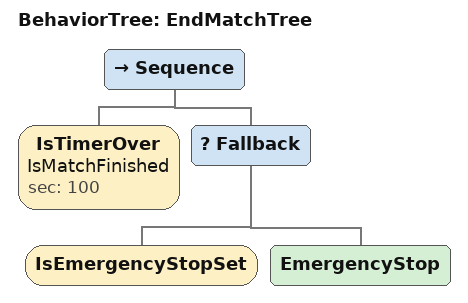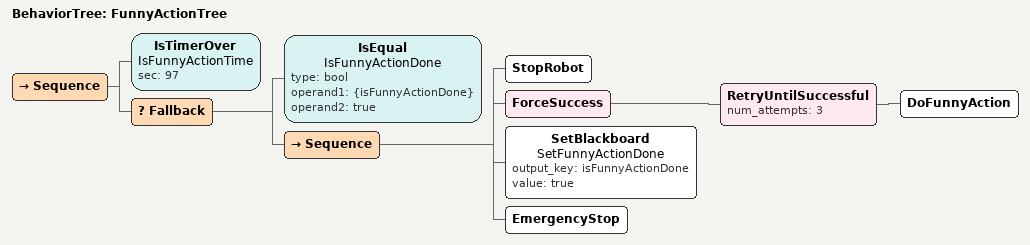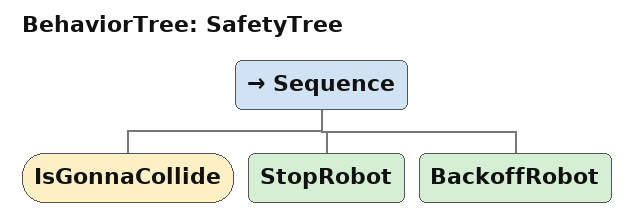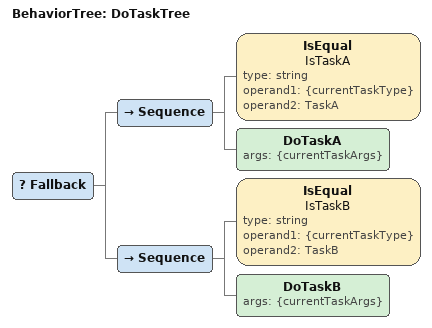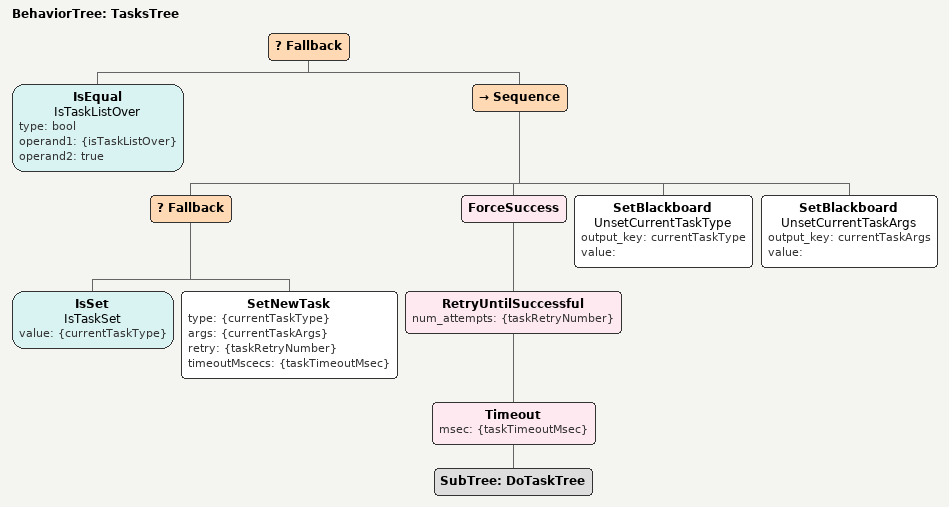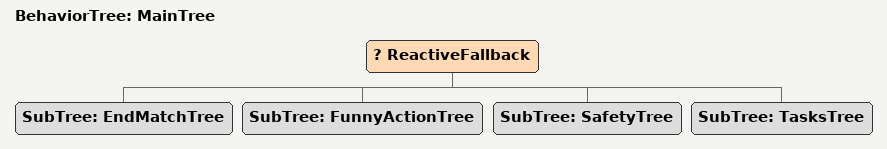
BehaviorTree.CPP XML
<root main_tree_to_execute="MainTree">
    <BehaviorTree ID="EndMatchTree">
        <Sequence>
            <IsTimerOver name="IsMatchFinished" sec="100"/>
            <Fallback>
                <IsEmergencyStopSet/>
                <EmergencyStop/>
            </Fallback>
        </Sequence>
    </BehaviorTree>

    <BehaviorTree ID="FunnyActionTree">
        <Sequence>
            <IsTimerOver name="IsFunnyActionTime" sec="97"/>
            <Fallback>
                <IsEqual name="IsFunnyActionDone" type="bool" operand1="{isFunnyActionDone}" operand2="true"/>
                <Sequence>
                    <StopRobot/>
                    <ForceSuccess>
                        <RetryUntilSuccessful num_attempts="3">
                            <DoFunnyAction/>
                        </RetryUntilSuccessful>
                    </ForceSuccess>
                    <SetBlackboard name="SetFunnyActionDone" output_key="isFunnyActionDone" value="true"/>
                    <EmergencyStop/>
                </Sequence>
            </Fallback>
        </Sequence>
    </BehaviorTree>

    <BehaviorTree ID="SafetyTree">
        <Sequence>
            <IsGonnaCollide/>
            <StopRobot/>
            <BackoffRobot/>
        </Sequence>
    </BehaviorTree>

    <BehaviorTree ID="DoTaskTree">
        <Fallback>
            <Sequence>
                <IsEqual name="IsTaskA" type="string" operand1="{currentTaskType}" operand2="TaskA"/>
                <DoTaskA args="{currentTaskArgs}"/>
            </Sequence>
            <Sequence>
                <IsEqual name="IsTaskB" type="string" operand1="{currentTaskType}" operand2="TaskB"/>
                <DoTaskB args="{currentTaskArgs}"/>
            </Sequence>
        </Fallback>
    </BehaviorTree>

    <BehaviorTree ID="TasksTree">
        <Fallback>
            <IsEqual name="IsTaskListOver" type="bool" operand1="{isTaskListOver}" operand2="true"/>
            <Sequence>
                <Fallback>
                    <IsSet name="IsTaskSet" value="{currentTaskType}"/>
                    <SetNewTask type="{currentTaskType}" args="{currentTaskArgs}" retry="{taskRetryNumber}" timeoutMscecs="{taskTimeoutMsec}"/>
                </Fallback>
                <ForceSuccess>
                    <RetryUntilSuccessful num_attempts="{taskRetryNumber}">
                        <Timeout msec="{taskTimeoutMsec}">
                            <SubTree ID="DoTaskTree" />
                        </Timeout>
                    </RetryUntilSuccessful>
                </ForceSuccess>
                <SetBlackboard name="UnsetCurrentTaskType" output_key="currentTaskType" value=""/>
                <SetBlackboard name="UnsetCurrentTaskArgs" output_key="currentTaskArgs" value=""/>
            </Sequence>
        </Fallback>
    </BehaviorTree>

    <BehaviorTree ID="MainTree">
        <ReactiveFallback>
            <SubTree ID="EndMatchTree"/>
            <SubTree ID="FunnyActionTree"/>
            <SubTree ID="SafetyTree"/>
            <SubTree ID="TasksTree"/>
        </ReactiveFallback>
    </BehaviorTree>
</root>
